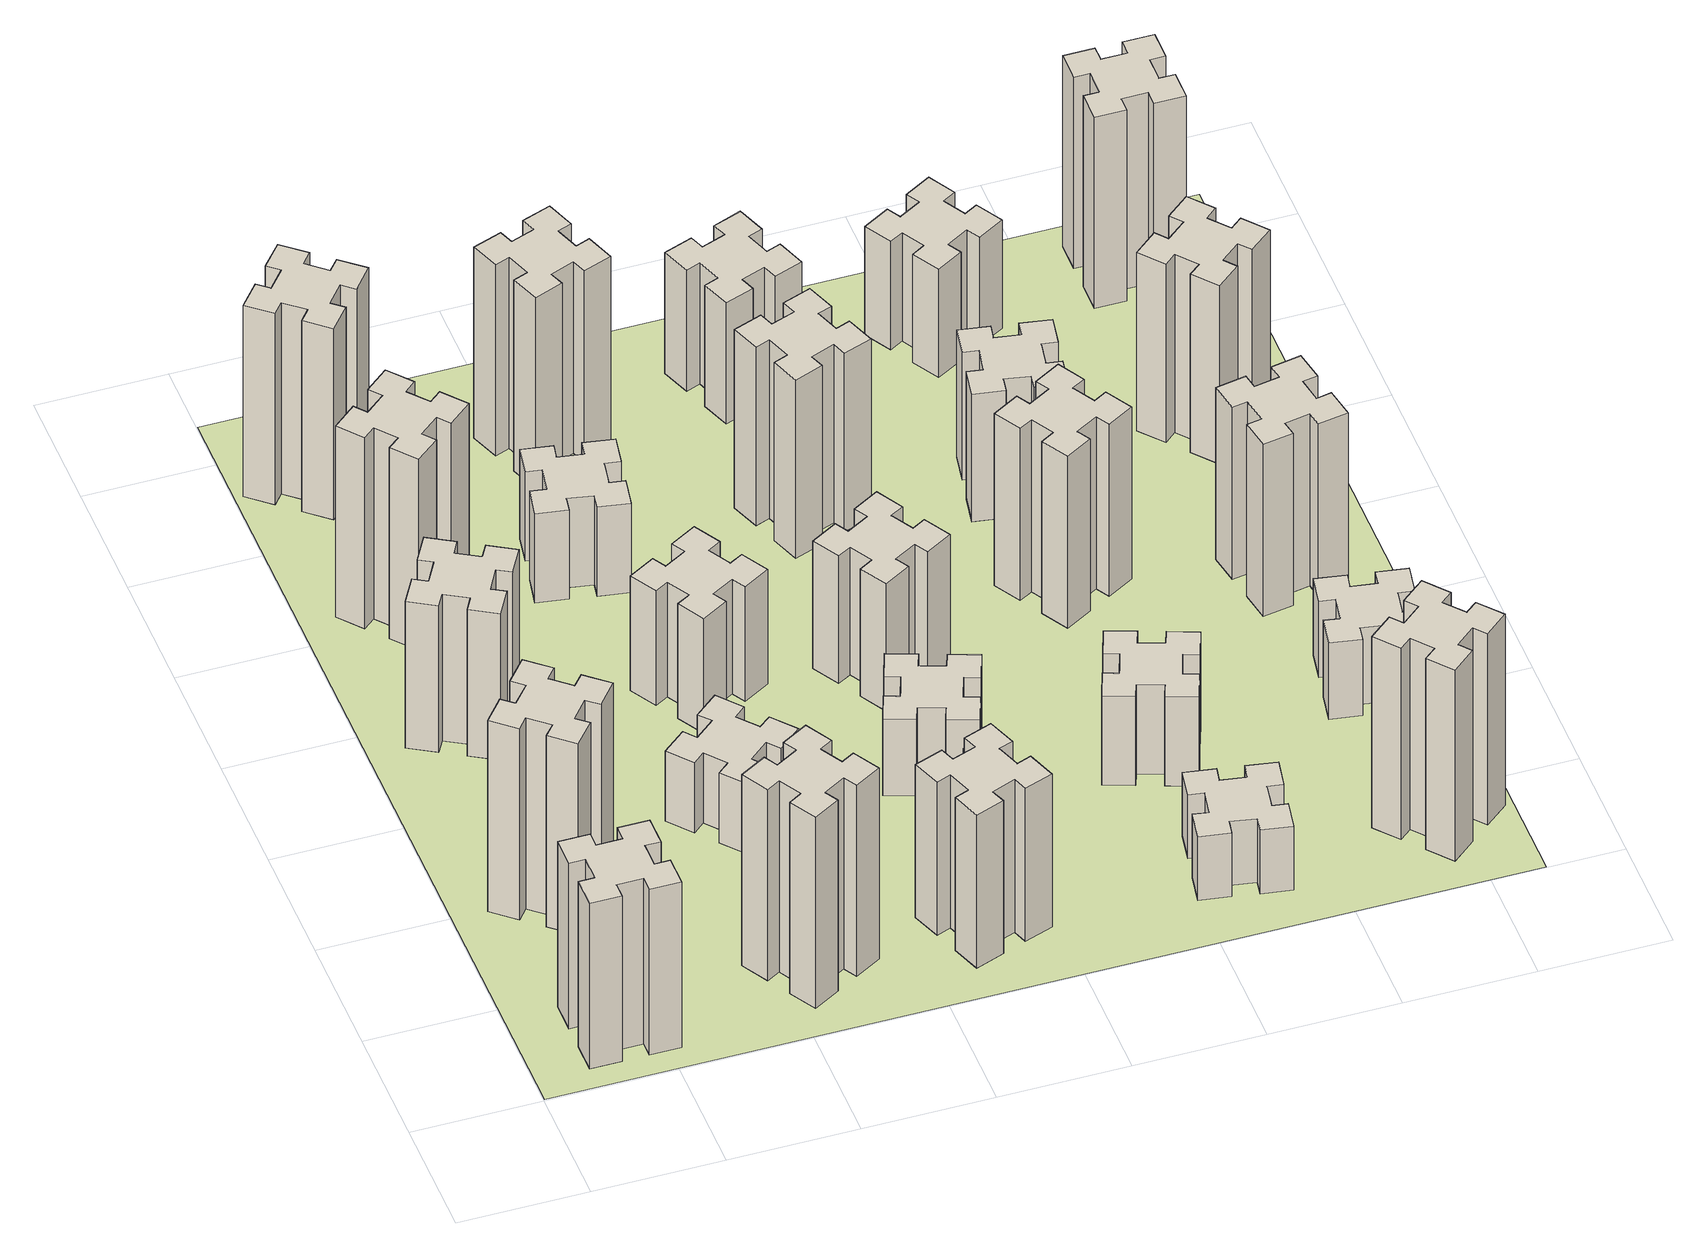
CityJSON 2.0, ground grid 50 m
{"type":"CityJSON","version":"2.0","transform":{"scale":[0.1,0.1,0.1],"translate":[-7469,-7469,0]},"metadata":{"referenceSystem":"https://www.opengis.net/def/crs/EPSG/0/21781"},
"CityObjects":{
"building1":{"type":"Building","attributes":{"class":"1000","function":"1000","usage":"1000","yearOfConstruction":2016,"roofType":"1000","measuredHeight":78,"storeysAboveGround":30,"storeysBelowGround":0},"geometry":[{"type":"Solid","lod":"1","boundaries":[[[[0,1,2,3,4,5,6,7,8,9,10,11,12,13,14,15,16,17,18,19]],[[17,16,20,21]],[[16,15,22,20]],[[15,14,23,22]],[[14,13,24,23]],[[13,12,25,24]],[[12,11,26,25]],[[11,10,27,26]],[[10,9,28,27]],[[9,8,29,28]],[[8,7,30,29]],[[7,6,31,30]],[[6,5,32,31]],[[5,4,33,32]],[[4,3,34,33]],[[3,2,35,34]],[[2,1,36,35]],[[1,0,37,36]],[[0,19,38,37]],[[19,18,39,38]],[[18,17,21,39]],[[24,25,26,27,28,29,30,31,32,33,34,35,36,37,38,39,21,20,22,23]]]]}]},
"building2":{"type":"Building","attributes":{"class":"1000","function":"1000","usage":"1000","yearOfConstruction":2016,"roofType":"1000","measuredHeight":90,"storeysAboveGround":30,"storeysBelowGround":0},"geometry":[{"type":"Solid","lod":"1","boundaries":[[[[40,41,42,43,44,45,46,47,48,49,50,51,52,53,54,55,56,57,58,59]],[[57,56,60,61]],[[56,55,62,60]],[[55,54,63,62]],[[54,53,64,63]],[[53,52,65,64]],[[52,51,66,65]],[[51,50,67,66]],[[50,49,68,67]],[[49,48,69,68]],[[48,47,70,69]],[[47,46,71,70]],[[46,45,72,71]],[[45,44,73,72]],[[44,43,74,73]],[[43,42,75,74]],[[42,41,76,75]],[[41,40,77,76]],[[40,59,78,77]],[[59,58,79,78]],[[58,57,61,79]],[[64,65,66,67,68,69,70,71,72,73,74,75,76,77,78,79,61,60,62,63]]]]}]},
"building3":{"type":"Building","attributes":{"class":"1000","function":"1000","usage":"1000","yearOfConstruction":2016,"roofType":"1000","measuredHeight":69,"storeysAboveGround":30,"storeysBelowGround":0},"geometry":[{"type":"Solid","lod":"1","boundaries":[[[[80,81,82,83,84,85,86,87,88,89,90,91,92,93,94,95,96,97,98,99]],[[97,96,100,101]],[[96,95,102,100]],[[95,94,103,102]],[[94,93,104,103]],[[93,92,105,104]],[[92,91,106,105]],[[91,90,107,106]],[[90,89,108,107]],[[89,88,109,108]],[[88,87,110,109]],[[87,86,111,110]],[[86,85,112,111]],[[85,84,113,112]],[[84,83,114,113]],[[83,82,115,114]],[[82,81,116,115]],[[81,80,117,116]],[[80,99,118,117]],[[99,98,119,118]],[[98,97,101,119]],[[104,105,106,107,108,109,110,111,112,113,114,115,116,117,118,119,101,100,102,103]]]]}]},
"building4":{"type":"Building","attributes":{"class":"1000","function":"1000","usage":"1000","yearOfConstruction":2016,"roofType":"1000","measuredHeight":90,"storeysAboveGround":30,"storeysBelowGround":0},"geometry":[{"type":"Solid","lod":"1","boundaries":[[[[120,121,122,123,124,125,126,127,128,129,130,131,132,133,134,135,136,137,138,139]],[[137,136,140,141]],[[136,135,142,140]],[[135,134,143,142]],[[134,133,144,143]],[[133,132,145,144]],[[132,131,146,145]],[[131,130,147,146]],[[130,129,148,147]],[[129,128,149,148]],[[128,127,150,149]],[[127,126,151,150]],[[126,125,152,151]],[[125,124,153,152]],[[124,123,154,153]],[[123,122,155,154]],[[122,121,156,155]],[[121,120,157,156]],[[120,139,158,157]],[[139,138,159,158]],[[138,137,141,159]],[[144,145,146,147,148,149,150,151,152,153,154,155,156,157,158,159,141,140,142,143]]]]}]},
"building5":{"type":"Building","attributes":{"class":"1000","function":"1000","usage":"1000","yearOfConstruction":2016,"roofType":"1000","measuredHeight":90,"storeysAboveGround":30,"storeysBelowGround":0},"geometry":[{"type":"Solid","lod":"1","boundaries":[[[[160,161,162,163,164,165,166,167,168,169,170,171,172,173,174,175,176,177,178,179]],[[177,176,180,181]],[[176,175,182,180]],[[175,174,183,182]],[[174,173,184,183]],[[173,172,185,184]],[[172,171,186,185]],[[171,170,187,186]],[[170,169,188,187]],[[169,168,189,188]],[[168,167,190,189]],[[167,166,191,190]],[[166,165,192,191]],[[165,164,193,192]],[[164,163,194,193]],[[163,162,195,194]],[[162,161,196,195]],[[161,160,197,196]],[[160,179,198,197]],[[179,178,199,198]],[[178,177,181,199]],[[184,185,186,187,188,189,190,191,192,193,194,195,196,197,198,199,181,180,182,183]]]]}]},
"building6":{"type":"Building","attributes":{"class":"1000","function":"1000","usage":"1000","yearOfConstruction":2016,"roofType":"1000","measuredHeight":90,"storeysAboveGround":30,"storeysBelowGround":0},"geometry":[{"type":"Solid","lod":"1","boundaries":[[[[200,201,202,203,204,205,206,207,208,209,210,211,212,213,214,215,216,217,218,219]],[[217,216,220,221]],[[216,215,222,220]],[[215,214,223,222]],[[214,213,224,223]],[[213,212,225,224]],[[212,211,226,225]],[[211,210,227,226]],[[210,209,228,227]],[[209,208,229,228]],[[208,207,230,229]],[[207,206,231,230]],[[206,205,232,231]],[[205,204,233,232]],[[204,203,234,233]],[[203,202,235,234]],[[202,201,236,235]],[[201,200,237,236]],[[200,219,238,237]],[[219,218,239,238]],[[218,217,221,239]],[[224,225,226,227,228,229,230,231,232,233,234,235,236,237,238,239,221,220,222,223]]]]}]},
"building7":{"type":"Building","attributes":{"class":"1000","function":"1000","usage":"1000","yearOfConstruction":2016,"roofType":"1000","measuredHeight":33,"storeysAboveGround":30,"storeysBelowGround":0},"geometry":[{"type":"Solid","lod":"1","boundaries":[[[[240,241,242,243,244,245,246,247,248,249,250,251,252,253,254,255,256,257,258,259]],[[257,256,260,261]],[[256,255,262,260]],[[255,254,263,262]],[[254,253,264,263]],[[253,252,265,264]],[[252,251,266,265]],[[251,250,267,266]],[[250,249,268,267]],[[249,248,269,268]],[[248,247,270,269]],[[247,246,271,270]],[[246,245,272,271]],[[245,244,273,272]],[[244,243,274,273]],[[243,242,275,274]],[[242,241,276,275]],[[241,240,277,276]],[[240,259,278,277]],[[259,258,279,278]],[[258,257,261,279]],[[264,265,266,267,268,269,270,271,272,273,274,275,276,277,278,279,261,260,262,263]]]]}]},
"building8":{"type":"Building","attributes":{"class":"1000","function":"1000","usage":"1000","yearOfConstruction":2016,"roofType":"1000","measuredHeight":54,"storeysAboveGround":30,"storeysBelowGround":0},"geometry":[{"type":"Solid","lod":"1","boundaries":[[[[280,281,282,283,284,285,286,287,288,289,290,291,292,293,294,295,296,297,298,299]],[[297,296,300,301]],[[296,295,302,300]],[[295,294,303,302]],[[294,293,304,303]],[[293,292,305,304]],[[292,291,306,305]],[[291,290,307,306]],[[290,289,308,307]],[[289,288,309,308]],[[288,287,310,309]],[[287,286,311,310]],[[286,285,312,311]],[[285,284,313,312]],[[284,283,314,313]],[[283,282,315,314]],[[282,281,316,315]],[[281,280,317,316]],[[280,299,318,317]],[[299,298,319,318]],[[298,297,301,319]],[[304,305,306,307,308,309,310,311,312,313,314,315,316,317,318,319,301,300,302,303]]]]}]},
"building9":{"type":"Building","attributes":{"class":"1000","function":"1000","usage":"1000","yearOfConstruction":2016,"roofType":"1000","measuredHeight":42,"storeysAboveGround":30,"storeysBelowGround":0},"geometry":[{"type":"Solid","lod":"1","boundaries":[[[[320,321,322,323,324,325,326,327,328,329,330,331,332,333,334,335,336,337,338,339]],[[337,336,340,341]],[[336,335,342,340]],[[335,334,343,342]],[[334,333,344,343]],[[333,332,345,344]],[[332,331,346,345]],[[331,330,347,346]],[[330,329,348,347]],[[329,328,349,348]],[[328,327,350,349]],[[327,326,351,350]],[[326,325,352,351]],[[325,324,353,352]],[[324,323,354,353]],[[323,322,355,354]],[[322,321,356,355]],[[321,320,357,356]],[[320,339,358,357]],[[339,338,359,358]],[[338,337,341,359]],[[344,345,346,347,348,349,350,351,352,353,354,355,356,357,358,359,341,340,342,343]]]]}]},
"building10":{"type":"Building","attributes":{"class":"1000","function":"1000","usage":"1000","yearOfConstruction":2016,"roofType":"1000","measuredHeight":72,"storeysAboveGround":30,"storeysBelowGround":0},"geometry":[{"type":"Solid","lod":"1","boundaries":[[[[360,361,362,363,364,365,366,367,368,369,370,371,372,373,374,375,376,377,378,379]],[[377,376,380,381]],[[376,375,382,380]],[[375,374,383,382]],[[374,373,384,383]],[[373,372,385,384]],[[372,371,386,385]],[[371,370,387,386]],[[370,369,388,387]],[[369,368,389,388]],[[368,367,390,389]],[[367,366,391,390]],[[366,365,392,391]],[[365,364,393,392]],[[364,363,394,393]],[[363,362,395,394]],[[362,361,396,395]],[[361,360,397,396]],[[360,379,398,397]],[[379,378,399,398]],[[378,377,381,399]],[[384,385,386,387,388,389,390,391,392,393,394,395,396,397,398,399,381,380,382,383]]]]}]},
"building11":{"type":"Building","attributes":{"class":"1000","function":"1000","usage":"1000","yearOfConstruction":2016,"roofType":"1000","measuredHeight":90,"storeysAboveGround":30,"storeysBelowGround":0},"geometry":[{"type":"Solid","lod":"1","boundaries":[[[[400,401,402,403,404,405,406,407,408,409,410,411,412,413,414,415,416,417,418,419]],[[417,416,420,421]],[[416,415,422,420]],[[415,414,423,422]],[[414,413,424,423]],[[413,412,425,424]],[[412,411,426,425]],[[411,410,427,426]],[[410,409,428,427]],[[409,408,429,428]],[[408,407,430,429]],[[407,406,431,430]],[[406,405,432,431]],[[405,404,433,432]],[[404,403,434,433]],[[403,402,435,434]],[[402,401,436,435]],[[401,400,437,436]],[[400,419,438,437]],[[419,418,439,438]],[[418,417,421,439]],[[424,425,426,427,428,429,430,431,432,433,434,435,436,437,438,439,421,420,422,423]]]]}]},
"building12":{"type":"Building","attributes":{"class":"1000","function":"1000","usage":"1000","yearOfConstruction":2016,"roofType":"1000","measuredHeight":36,"storeysAboveGround":30,"storeysBelowGround":0},"geometry":[{"type":"Solid","lod":"1","boundaries":[[[[440,441,442,443,444,445,446,447,448,449,450,451,452,453,454,455,456,457,458,459]],[[457,456,460,461]],[[456,455,462,460]],[[455,454,463,462]],[[454,453,464,463]],[[453,452,465,464]],[[452,451,466,465]],[[451,450,467,466]],[[450,449,468,467]],[[449,448,469,468]],[[448,447,470,469]],[[447,446,471,470]],[[446,445,472,471]],[[445,444,473,472]],[[444,443,474,473]],[[443,442,475,474]],[[442,441,476,475]],[[441,440,477,476]],[[440,459,478,477]],[[459,458,479,478]],[[458,457,461,479]],[[464,465,466,467,468,469,470,471,472,473,474,475,476,477,478,479,461,460,462,463]]]]}]},
"building13":{"type":"Building","attributes":{"class":"1000","function":"1000","usage":"1000","yearOfConstruction":2016,"roofType":"1000","measuredHeight":60,"storeysAboveGround":30,"storeysBelowGround":0},"geometry":[{"type":"Solid","lod":"1","boundaries":[[[[480,481,482,483,484,485,486,487,488,489,490,491,492,493,494,495,496,497,498,499]],[[497,496,500,501]],[[496,495,502,500]],[[495,494,503,502]],[[494,493,504,503]],[[493,492,505,504]],[[492,491,506,505]],[[491,490,507,506]],[[490,489,508,507]],[[489,488,509,508]],[[488,487,510,509]],[[487,486,511,510]],[[486,485,512,511]],[[485,484,513,512]],[[484,483,514,513]],[[483,482,515,514]],[[482,481,516,515]],[[481,480,517,516]],[[480,499,518,517]],[[499,498,519,518]],[[498,497,501,519]],[[504,505,506,507,508,509,510,511,512,513,514,515,516,517,518,519,501,500,502,503]]]]}]},
"building14":{"type":"Building","attributes":{"class":"1000","function":"1000","usage":"1000","yearOfConstruction":2016,"roofType":"1000","measuredHeight":84,"storeysAboveGround":30,"storeysBelowGround":0},"geometry":[{"type":"Solid","lod":"1","boundaries":[[[[520,521,522,523,524,525,526,527,528,529,530,531,532,533,534,535,536,537,538,539]],[[537,536,540,541]],[[536,535,542,540]],[[535,534,543,542]],[[534,533,544,543]],[[533,532,545,544]],[[532,531,546,545]],[[531,530,547,546]],[[530,529,548,547]],[[529,528,549,548]],[[528,527,550,549]],[[527,526,551,550]],[[526,525,552,551]],[[525,524,553,552]],[[524,523,554,553]],[[523,522,555,554]],[[522,521,556,555]],[[521,520,557,556]],[[520,539,558,557]],[[539,538,559,558]],[[538,537,541,559]],[[544,545,546,547,548,549,550,551,552,553,554,555,556,557,558,559,541,540,542,543]]]]}]},
"building15":{"type":"Building","attributes":{"class":"1000","function":"1000","usage":"1000","yearOfConstruction":2016,"roofType":"1000","measuredHeight":30,"storeysAboveGround":30,"storeysBelowGround":0},"geometry":[{"type":"Solid","lod":"1","boundaries":[[[[560,561,562,563,564,565,566,567,568,569,570,571,572,573,574,575,576,577,578,579]],[[577,576,580,581]],[[576,575,582,580]],[[575,574,583,582]],[[574,573,584,583]],[[573,572,585,584]],[[572,571,586,585]],[[571,570,587,586]],[[570,569,588,587]],[[569,568,589,588]],[[568,567,590,589]],[[567,566,591,590]],[[566,565,592,591]],[[565,564,593,592]],[[564,563,594,593]],[[563,562,595,594]],[[562,561,596,595]],[[561,560,597,596]],[[560,579,598,597]],[[579,578,599,598]],[[578,577,581,599]],[[584,585,586,587,588,589,590,591,592,593,594,595,596,597,598,599,581,580,582,583]]]]}]},
"building16":{"type":"Building","attributes":{"class":"1000","function":"1000","usage":"1000","yearOfConstruction":2016,"roofType":"1000","measuredHeight":57,"storeysAboveGround":30,"storeysBelowGround":0},"geometry":[{"type":"Solid","lod":"1","boundaries":[[[[600,601,602,603,604,605,606,607,608,609,610,611,612,613,614,615,616,617,618,619]],[[617,616,620,621]],[[616,615,622,620]],[[615,614,623,622]],[[614,613,624,623]],[[613,612,625,624]],[[612,611,626,625]],[[611,610,627,626]],[[610,609,628,627]],[[609,608,629,628]],[[608,607,630,629]],[[607,606,631,630]],[[606,605,632,631]],[[605,604,633,632]],[[604,603,634,633]],[[603,602,635,634]],[[602,601,636,635]],[[601,600,637,636]],[[600,619,638,637]],[[619,618,639,638]],[[618,617,621,639]],[[624,625,626,627,628,629,630,631,632,633,634,635,636,637,638,639,621,620,622,623]]]]}]},
"building17":{"type":"Building","attributes":{"class":"1000","function":"1000","usage":"1000","yearOfConstruction":2016,"roofType":"1000","measuredHeight":42,"storeysAboveGround":30,"storeysBelowGround":0},"geometry":[{"type":"Solid","lod":"1","boundaries":[[[[640,641,642,643,644,645,646,647,648,649,650,651,652,653,654,655,656,657,658,659]],[[657,656,660,661]],[[656,655,662,660]],[[655,654,663,662]],[[654,653,664,663]],[[653,652,665,664]],[[652,651,666,665]],[[651,650,667,666]],[[650,649,668,667]],[[649,648,669,668]],[[648,647,670,669]],[[647,646,671,670]],[[646,645,672,671]],[[645,644,673,672]],[[644,643,674,673]],[[643,642,675,674]],[[642,641,676,675]],[[641,640,677,676]],[[640,659,678,677]],[[659,658,679,678]],[[658,657,661,679]],[[664,665,666,667,668,669,670,671,672,673,674,675,676,677,678,679,661,660,662,663]]]]}]},
"building18":{"type":"Building","attributes":{"class":"1000","function":"1000","usage":"1000","yearOfConstruction":2016,"roofType":"1000","measuredHeight":81,"storeysAboveGround":30,"storeysBelowGround":0},"geometry":[{"type":"Solid","lod":"1","boundaries":[[[[680,681,682,683,684,685,686,687,688,689,690,691,692,693,694,695,696,697,698,699]],[[697,696,700,701]],[[696,695,702,700]],[[695,694,703,702]],[[694,693,704,703]],[[693,692,705,704]],[[692,691,706,705]],[[691,690,707,706]],[[690,689,708,707]],[[689,688,709,708]],[[688,687,710,709]],[[687,686,711,710]],[[686,685,712,711]],[[685,684,713,712]],[[684,683,714,713]],[[683,682,715,714]],[[682,681,716,715]],[[681,680,717,716]],[[680,699,718,717]],[[699,698,719,718]],[[698,697,701,719]],[[704,705,706,707,708,709,710,711,712,713,714,715,716,717,718,719,701,700,702,703]]]]}]},
"building19":{"type":"Building","attributes":{"class":"1000","function":"1000","usage":"1000","yearOfConstruction":2016,"roofType":"1000","measuredHeight":60,"storeysAboveGround":30,"storeysBelowGround":0},"geometry":[{"type":"Solid","lod":"1","boundaries":[[[[720,721,722,723,724,725,726,727,728,729,730,731,732,733,734,735,736,737,738,739]],[[737,736,740,741]],[[736,735,742,740]],[[735,734,743,742]],[[734,733,744,743]],[[733,732,745,744]],[[732,731,746,745]],[[731,730,747,746]],[[730,729,748,747]],[[729,728,749,748]],[[728,727,750,749]],[[727,726,751,750]],[[726,725,752,751]],[[725,724,753,752]],[[724,723,754,753]],[[723,722,755,754]],[[722,721,756,755]],[[721,720,757,756]],[[720,739,758,757]],[[739,738,759,758]],[[738,737,741,759]],[[744,745,746,747,748,749,750,751,752,753,754,755,756,757,758,759,741,740,742,743]]]]}]},
"building20":{"type":"Building","attributes":{"class":"1000","function":"1000","usage":"1000","yearOfConstruction":2016,"roofType":"1000","measuredHeight":90,"storeysAboveGround":30,"storeysBelowGround":0},"geometry":[{"type":"Solid","lod":"1","boundaries":[[[[760,761,762,763,764,765,766,767,768,769,770,771,772,773,774,775,776,777,778,779]],[[777,776,780,781]],[[776,775,782,780]],[[775,774,783,782]],[[774,773,784,783]],[[773,772,785,784]],[[772,771,786,785]],[[771,770,787,786]],[[770,769,788,787]],[[769,768,789,788]],[[768,767,790,789]],[[767,766,791,790]],[[766,765,792,791]],[[765,764,793,792]],[[764,763,794,793]],[[763,762,795,794]],[[762,761,796,795]],[[761,760,797,796]],[[760,779,798,797]],[[779,778,799,798]],[[778,777,781,799]],[[784,785,786,787,788,789,790,791,792,793,794,795,796,797,798,799,781,780,782,783]]]]}]},
"building21":{"type":"Building","attributes":{"class":"1000","function":"1000","usage":"1000","yearOfConstruction":2016,"roofType":"1000","measuredHeight":51,"storeysAboveGround":30,"storeysBelowGround":0},"geometry":[{"type":"Solid","lod":"1","boundaries":[[[[800,801,802,803,804,805,806,807,808,809,810,811,812,813,814,815,816,817,818,819]],[[817,816,820,821]],[[816,815,822,820]],[[815,814,823,822]],[[814,813,824,823]],[[813,812,825,824]],[[812,811,826,825]],[[811,810,827,826]],[[810,809,828,827]],[[809,808,829,828]],[[808,807,830,829]],[[807,806,831,830]],[[806,805,832,831]],[[805,804,833,832]],[[804,803,834,833]],[[803,802,835,834]],[[802,801,836,835]],[[801,800,837,836]],[[800,819,838,837]],[[819,818,839,838]],[[818,817,821,839]],[[824,825,826,827,828,829,830,831,832,833,834,835,836,837,838,839,821,820,822,823]]]]}]},
"building22":{"type":"Building","attributes":{"class":"1000","function":"1000","usage":"1000","yearOfConstruction":2016,"roofType":"1000","measuredHeight":36,"storeysAboveGround":30,"storeysBelowGround":0},"geometry":[{"type":"Solid","lod":"1","boundaries":[[[[840,841,842,843,844,845,846,847,848,849,850,851,852,853,854,855,856,857,858,859]],[[857,856,860,861]],[[856,855,862,860]],[[855,854,863,862]],[[854,853,864,863]],[[853,852,865,864]],[[852,851,866,865]],[[851,850,867,866]],[[850,849,868,867]],[[849,848,869,868]],[[848,847,870,869]],[[847,846,871,870]],[[846,845,872,871]],[[845,844,873,872]],[[844,843,874,873]],[[843,842,875,874]],[[842,841,876,875]],[[841,840,877,876]],[[840,859,878,877]],[[859,858,879,878]],[[858,857,861,879]],[[864,865,866,867,868,869,870,871,872,873,874,875,876,877,878,879,861,860,862,863]]]]}]},
"building23":{"type":"Building","attributes":{"class":"1000","function":"1000","usage":"1000","yearOfConstruction":2016,"roofType":"1000","measuredHeight":81,"storeysAboveGround":30,"storeysBelowGround":0},"geometry":[{"type":"Solid","lod":"1","boundaries":[[[[880,881,882,883,884,885,886,887,888,889,890,891,892,893,894,895,896,897,898,899]],[[897,896,900,901]],[[896,895,902,900]],[[895,894,903,902]],[[894,893,904,903]],[[893,892,905,904]],[[892,891,906,905]],[[891,890,907,906]],[[890,889,908,907]],[[889,888,909,908]],[[888,887,910,909]],[[887,886,911,910]],[[886,885,912,911]],[[885,884,913,912]],[[884,883,914,913]],[[883,882,915,914]],[[882,881,916,915]],[[881,880,917,916]],[[880,899,918,917]],[[899,898,919,918]],[[898,897,901,919]],[[904,905,906,907,908,909,910,911,912,913,914,915,916,917,918,919,901,900,902,903]]]]}]},
"building24":{"type":"Building","attributes":{"class":"1000","function":"1000","usage":"1000","yearOfConstruction":2016,"roofType":"1000","measuredHeight":84,"storeysAboveGround":30,"storeysBelowGround":0},"geometry":[{"type":"Solid","lod":"1","boundaries":[[[[920,921,922,923,924,925,926,927,928,929,930,931,932,933,934,935,936,937,938,939]],[[937,936,940,941]],[[936,935,942,940]],[[935,934,943,942]],[[934,933,944,943]],[[933,932,945,944]],[[932,931,946,945]],[[931,930,947,946]],[[930,929,948,947]],[[929,928,949,948]],[[928,927,950,949]],[[927,926,951,950]],[[926,925,952,951]],[[925,924,953,952]],[[924,923,954,953]],[[923,922,955,954]],[[922,921,956,955]],[[921,920,957,956]],[[920,939,958,957]],[[939,938,959,958]],[[938,937,941,959]],[[944,945,946,947,948,949,950,951,952,953,954,955,956,957,958,959,941,940,942,943]]]]}]},
"building25":{"type":"Building","attributes":{"class":"1000","function":"1000","usage":"1000","yearOfConstruction":2016,"roofType":"1000","measuredHeight":90,"storeysAboveGround":30,"storeysBelowGround":0},"geometry":[{"type":"Solid","lod":"1","boundaries":[[[[960,961,962,963,964,965,966,967,968,969,970,971,972,973,974,975,976,977,978,979]],[[977,976,980,981]],[[976,975,982,980]],[[975,974,983,982]],[[974,973,984,983]],[[973,972,985,984]],[[972,971,986,985]],[[971,970,987,986]],[[970,969,988,987]],[[969,968,989,988]],[[968,967,990,989]],[[967,966,991,990]],[[966,965,992,991]],[[965,964,993,992]],[[964,963,994,993]],[[963,962,995,994]],[[962,961,996,995]],[[961,960,997,996]],[[960,979,998,997]],[[979,978,999,998]],[[978,977,981,999]],[[984,985,986,987,988,989,990,991,992,993,994,995,996,997,998,999,981,980,982,983]]]]}]},
"landuse1":{"type":"LandUse","attributes":{"name":"plot1","function":"1010"},"geometry":[{"type":"MultiSurface","lod":"1","boundaries":[[[1000,1001,1002,1003]]]}]}
},
"vertices":[
[265,325,0],[265,225,0],[205,225,0],[205,105,0],[325,105,0],[325,165,0],[425,165,0],[425,105,0],[545,105,0],[545,225,0],[485,225,0],[485,325,0],[545,325,0],[545,445,0],[425,445,0],[425,385,0],[325,385,0],[325,445,0],[205,445,0],[205,325,0],[325,385,780],[325,445,780],[425,385,780],[425,445,780],[545,445,780],[545,325,780],[485,325,780],[485,225,780],[545,225,780],[545,105,780],[425,105,780],[425,165,780],[325,165,780],[325,105,780],[205,105,780],[205,225,780],[265,225,780],[265,325,780],[205,325,780],[205,445,780],
[484,1067,0],[408,1132,0],[446,1178,0],[354,1255,0],[277,1163,0],[323,1124,0],[259,1048,0],[213,1086,0],[136,994,0],[228,917,0],[266,963,0],[343,899,0],[304,853,0],[396,776,0],[473,868,0],[427,906,0],[492,983,0],[538,944,0],[615,1036,0],[523,1113,0],[492,983,900],[538,944,900],[427,906,900],[473,868,900],[396,776,900],[304,853,900],[343,899,900],[266,963,900],[228,917,900],[136,994,900],[213,1086,900],[259,1048,900],[323,1124,900],[277,1163,900],[354,1255,900],[446,1178,900],[408,1132,900],[484,1067,900],[523,1113,900],[615,1036,900],
[474,2026,0],[387,2076,0],[417,2128,0],[313,2188,0],[253,2084,0],[305,2054,0],[255,1967,0],[203,1997,0],[143,1893,0],[247,1833,0],[277,1885,0],[364,1835,0],[334,1783,0],[438,1723,0],[498,1827,0],[446,1857,0],[496,1944,0],[548,1914,0],[608,2018,0],[504,2078,0],[496,1944,690],[548,1914,690],[446,1857,690],[498,1827,690],[438,1723,690],[334,1783,690],[364,1835,690],[277,1885,690],[247,1833,690],[143,1893,690],[203,1997,690],[255,1967,690],[305,2054,690],[253,2084,690],[313,2188,690],[417,2128,690],[387,2076,690],[474,2026,690],[504,2078,690],[608,2018,690],
[492,2628,0],[427,2704,0],[473,2743,0],[396,2835,0],[304,2758,0],[343,2712,0],[266,2647,0],[228,2693,0],[136,2616,0],[213,2524,0],[259,2563,0],[323,2486,0],[277,2448,0],[354,2356,0],[446,2433,0],[408,2479,0],[484,2543,0],[523,2497,0],[615,2574,0],[538,2666,0],[484,2543,900],[523,2497,900],[408,2479,900],[446,2433,900],[354,2356,900],[277,2448,900],[323,2486,900],[259,2563,900],[213,2524,900],[136,2616,900],[228,2693,900],[266,2647,900],[343,2712,900],[304,2758,900],[396,2835,900],[473,2743,900],[427,2704,900],[492,2628,900],[538,2666,900],[615,2574,900],
[1127,255,0],[1214,305,0],[1244,253,0],[1348,313,0],[1288,417,0],[1236,387,0],[1186,474,0],[1238,504,0],[1178,608,0],[1074,548,0],[1104,496,0],[1017,446,0],[987,498,0],[883,438,0],[943,334,0],[995,364,0],[1045,277,0],[993,247,0],[1053,143,0],[1157,203,0],[1045,277,900],[993,247,900],[995,364,900],[943,334,900],[883,438,900],[987,498,900],[1017,446,900],[1104,496,900],[1074,548,900],[1178,608,900],[1238,504,900],[1186,474,900],[1236,387,900],[1288,417,900],[1348,313,900],[1244,253,900],[1214,305,900],[1127,255,900],[1157,203,900],[1053,143,900],
[384,3387,0],[308,3452,0],[346,3498,0],[254,3575,0],[177,3483,0],[223,3444,0],[159,3368,0],[113,3406,0],[36,3314,0],[128,3237,0],[166,3283,0],[243,3219,0],[204,3173,0],[296,3096,0],[373,3188,0],[327,3226,0],[392,3303,0],[438,3264,0],[515,3356,0],[423,3433,0],[392,3303,900],[438,3264,900],[327,3226,900],[373,3188,900],[296,3096,900],[204,3173,900],[243,3219,900],[166,3283,900],[128,3237,900],[36,3314,900],[113,3406,900],[159,3368,900],[223,3444,900],[177,3483,900],[254,3575,900],[346,3498,900],[308,3452,900],[384,3387,900],[423,3433,900],[515,3356,900],
[1083,1332,0],[1006,1267,0],[968,1313,0],[876,1236,0],[953,1144,0],[999,1183,0],[1063,1106,0],[1017,1068,0],[1094,976,0],[1186,1053,0],[1148,1099,0],[1224,1163,0],[1263,1117,0],[1355,1194,0],[1278,1286,0],[1232,1248,0],[1167,1324,0],[1213,1363,0],[1136,1455,0],[1044,1378,0],[1167,1324,330],[1213,1363,330],[1232,1248,330],[1278,1286,330],[1355,1194,330],[1263,1117,330],[1224,1163,330],[1148,1099,330],[1186,1053,330],[1094,976,330],[1017,1068,330],[1063,1106,330],[999,1183,330],[953,1144,330],[876,1236,330],[968,1313,330],[1006,1267,330],[1083,1332,330],[1044,1378,330],[1136,1455,330],
[1336,1867,0],[1286,1954,0],[1338,1984,0],[1278,2088,0],[1174,2028,0],[1204,1976,0],[1117,1926,0],[1087,1978,0],[983,1918,0],[1043,1814,0],[1095,1844,0],[1145,1757,0],[1093,1727,0],[1153,1623,0],[1257,1683,0],[1227,1735,0],[1314,1785,0],[1344,1733,0],[1448,1793,0],[1388,1897,0],[1314,1785,540],[1344,1733,540],[1227,1735,540],[1257,1683,540],[1153,1623,540],[1093,1727,540],[1145,1757,540],[1095,1844,540],[1043,1814,540],[983,1918,540],[1087,1978,540],[1117,1926,540],[1204,1976,540],[1174,2028,540],[1278,2088,540],[1338,1984,540],[1286,1954,540],[1336,1867,540],[1388,1897,540],[1448,1793,540],
[1115,2527,0],[1132,2625,0],[1191,2615,0],[1212,2733,0],[1094,2754,0],[1084,2695,0],[985,2712,0],[996,2771,0],[877,2792,0],[857,2674,0],[916,2664,0],[898,2565,0],[839,2576,0],[818,2457,0],[937,2437,0],[947,2496,0],[1045,2478,0],[1035,2419,0],[1153,2398,0],[1174,2517,0],[1045,2478,420],[1035,2419,420],[947,2496,420],[937,2437,420],[818,2457,420],[839,2576,420],[898,2565,420],[916,2664,420],[857,2674,420],[877,2792,420],[996,2771,420],[985,2712,420],[1084,2695,420],[1094,2754,420],[1212,2733,420],[1191,2615,420],[1132,2625,420],[1115,2527,420],[1174,2517,420],[1153,2398,420],
[1765,496,0],[1671,462,0],[1650,518,0],[1537,477,0],[1579,364,0],[1635,385,0],[1669,291,0],[1613,270,0],[1654,157,0],[1767,199,0],[1746,255,0],[1840,289,0],[1860,233,0],[1973,274,0],[1932,387,0],[1876,366,0],[1842,460,0],[1898,480,0],[1857,593,0],[1744,552,0],[1842,460,720],[1898,480,720],[1876,366,720],[1932,387,720],[1973,274,720],[1860,233,720],[1840,289,720],[1746,255,720],[1767,199,720],[1654,157,720],[1613,270,720],[1669,291,720],[1635,385,720],[1579,364,720],[1537,477,720],[1650,518,720],[1671,462,720],[1765,496,720],[1744,552,720],[1857,593,720],
[1125,3356,0],[1031,3322,0],[1010,3378,0],[897,3337,0],[939,3224,0],[995,3245,0],[1029,3151,0],[973,3130,0],[1014,3017,0],[1127,3059,0],[1106,3115,0],[1200,3149,0],[1220,3093,0],[1333,3134,0],[1292,3247,0],[1236,3226,0],[1202,3320,0],[1258,3340,0],[1217,3453,0],[1104,3412,0],[1202,3320,900],[1258,3340,900],[1236,3226,900],[1292,3247,900],[1333,3134,900],[1220,3093,900],[1200,3149,900],[1106,3115,900],[1127,3059,900],[1014,3017,900],[973,3130,900],[1029,3151,900],[995,3245,900],[939,3224,900],[897,3337,900],[1010,3378,900],[1031,3322,900],[1125,3356,900],[1104,3412,900],[1217,3453,900],
[1771,1129,0],[1865,1095,0],[1844,1039,0],[1957,997,0],[1998,1110,0],[1942,1131,0],[1976,1225,0],[2032,1204,0],[2073,1317,0],[1960,1358,0],[1940,1302,0],[1846,1336,0],[1867,1392,0],[1754,1433,0],[1713,1320,0],[1769,1300,0],[1735,1206,0],[1679,1227,0],[1637,1114,0],[1750,1073,0],[1735,1206,360],[1679,1227,360],[1769,1300,360],[1713,1320,360],[1754,1433,360],[1867,1392,360],[1846,1336,360],[1940,1302,360],[1960,1358,360],[2073,1317,360],[2032,1204,360],[1976,1225,360],[1942,1131,360],[1998,1110,360],[1957,997,360],[1844,1039,360],[1865,1095,360],[1771,1129,360],[1750,1073,360],[1637,1114,360],
[1976,1767,0],[1926,1854,0],[1978,1884,0],[1918,1988,0],[1814,1928,0],[1844,1876,0],[1757,1826,0],[1727,1878,0],[1623,1818,0],[1683,1714,0],[1735,1744,0],[1785,1657,0],[1733,1627,0],[1793,1523,0],[1897,1583,0],[1867,1635,0],[1954,1685,0],[1984,1633,0],[2088,1693,0],[2028,1797,0],[1954,1685,600],[1984,1633,600],[1867,1635,600],[1897,1583,600],[1793,1523,600],[1733,1627,600],[1785,1657,600],[1735,1744,600],[1683,1714,600],[1623,1818,600],[1727,1878,600],[1757,1826,600],[1844,1876,600],[1814,1928,600],[1918,1988,600],[1978,1884,600],[1926,1854,600],[1976,1767,600],[2028,1797,600],[2088,1693,600],
[1976,2586,0],[1942,2680,0],[1998,2700,0],[1957,2813,0],[1844,2772,0],[1865,2716,0],[1771,2682,0],[1750,2738,0],[1637,2697,0],[1679,2584,0],[1735,2605,0],[1769,2511,0],[1713,2490,0],[1754,2377,0],[1867,2419,0],[1846,2475,0],[1940,2509,0],[1960,2453,0],[2073,2494,0],[2032,2607,0],[1940,2509,840],[1960,2453,840],[1846,2475,840],[1867,2419,840],[1754,2377,840],[1713,2490,840],[1769,2511,840],[1735,2605,840],[1679,2584,840],[1637,2697,840],[1750,2738,840],[1771,2682,840],[1865,2716,840],[1844,2772,840],[1957,2813,840],[1998,2700,840],[1942,2680,840],[1976,2586,840],[2032,2607,840],[2073,2494,840],
[2596,444,0],[2578,345,0],[2519,356,0],[2498,237,0],[2617,217,0],[2627,276,0],[2725,258,0],[2715,199,0],[2833,178,0],[2854,297,0],[2795,307,0],[2812,405,0],[2871,395,0],[2892,513,0],[2774,534,0],[2764,475,0],[2665,492,0],[2676,551,0],[2557,572,0],[2537,454,0],[2665,492,300],[2676,551,300],[2764,475,300],[2774,534,300],[2892,513,300],[2871,395,300],[2812,405,300],[2795,307,300],[2854,297,300],[2833,178,300],[2715,199,300],[2725,258,300],[2627,276,300],[2617,217,300],[2498,237,300],[2519,356,300],[2578,345,300],[2596,444,300],[2537,454,300],[2557,572,300],
[1846,3215,0],[1940,3249,0],[1960,3193,0],[2073,3234,0],[2032,3347,0],[1976,3326,0],[1942,3420,0],[1998,3440,0],[1957,3553,0],[1844,3512,0],[1865,3456,0],[1771,3422,0],[1750,3478,0],[1637,3437,0],[1679,3324,0],[1735,3345,0],[1769,3251,0],[1713,3230,0],[1754,3117,0],[1867,3159,0],[1769,3251,570],[1713,3230,570],[1735,3345,570],[1679,3324,570],[1637,3437,570],[1750,3478,570],[1771,3422,570],[1865,3456,570],[1844,3512,570],[1957,3553,570],[1998,3440,570],[1942,3420,570],[1976,3326,570],[2032,3347,570],[2073,3234,570],[1960,3193,570],[1940,3249,570],[1846,3215,570],[1867,3159,570],[1754,3117,570],
[2682,931,0],[2716,1025,0],[2772,1004,0],[2813,1117,0],[2700,1158,0],[2680,1102,0],[2586,1136,0],[2607,1192,0],[2494,1233,0],[2453,1120,0],[2509,1100,0],[2475,1006,0],[2419,1027,0],[2377,914,0],[2490,873,0],[2511,929,0],[2605,895,0],[2584,839,0],[2697,797,0],[2738,910,0],[2605,895,420],[2584,839,420],[2511,929,420],[2490,873,420],[2377,914,420],[2419,1027,420],[2475,1006,420],[2509,1100,420],[2453,1120,420],[2494,1233,420],[2607,1192,420],[2586,1136,420],[2680,1102,420],[2700,1158,420],[2813,1117,420],[2772,1004,420],[2716,1025,420],[2682,931,420],[2738,910,420],[2697,797,420],
[2716,1967,0],[2666,2054,0],[2718,2084,0],[2658,2188,0],[2554,2128,0],[2584,2076,0],[2497,2026,0],[2467,2078,0],[2363,2018,0],[2423,1914,0],[2475,1944,0],[2525,1857,0],[2473,1827,0],[2533,1723,0],[2637,1783,0],[2607,1835,0],[2694,1885,0],[2724,1833,0],[2828,1893,0],[2768,1997,0],[2694,1885,810],[2724,1833,810],[2607,1835,810],[2637,1783,810],[2533,1723,810],[2473,1827,810],[2525,1857,810],[2475,1944,810],[2423,1914,810],[2363,2018,810],[2467,2078,810],[2497,2026,810],[2584,2076,810],[2554,2128,810],[2658,2188,810],[2718,2084,810],[2666,2054,810],[2716,1967,810],[2768,1997,810],[2828,1893,810],
[2496,2564,0],[2478,2465,0],[2419,2476,0],[2398,2357,0],[2517,2337,0],[2527,2396,0],[2625,2378,0],[2615,2319,0],[2733,2298,0],[2754,2417,0],[2695,2427,0],[2712,2525,0],[2771,2515,0],[2792,2633,0],[2674,2654,0],[2664,2595,0],[2565,2612,0],[2576,2671,0],[2457,2692,0],[2437,2574,0],[2565,2612,600],[2576,2671,600],[2664,2595,600],[2674,2654,600],[2792,2633,600],[2771,2515,600],[2712,2525,600],[2695,2427,600],[2754,2417,600],[2733,2298,600],[2615,2319,600],[2625,2378,600],[2527,2396,600],[2517,2337,600],[2398,2357,600],[2419,2476,600],[2478,2465,600],[2496,2564,600],[2437,2574,600],[2457,2692,600],
[3468,259,0],[3544,323,0],[3583,277,0],[3675,354,0],[3598,446,0],[3552,408,0],[3487,484,0],[3533,523,0],[3456,615,0],[3364,538,0],[3403,492,0],[3326,427,0],[3288,473,0],[3196,396,0],[3273,304,0],[3319,343,0],[3383,266,0],[3337,228,0],[3414,136,0],[3506,213,0],[3383,266,900],[3337,228,900],[3319,343,900],[3273,304,900],[3196,396,900],[3288,473,900],[3326,427,900],[3403,492,900],[3364,538,900],[3456,615,900],[3533,523,900],[3487,484,900],[3552,408,900],[3598,446,900],[3675,354,900],[3583,277,900],[3544,323,900],[3468,259,900],[3506,213,900],[3414,136,900],
[2716,3347,0],[2666,3434,0],[2718,3464,0],[2658,3568,0],[2554,3508,0],[2584,3456,0],[2497,3406,0],[2467,3458,0],[2363,3398,0],[2423,3294,0],[2475,3324,0],[2525,3237,0],[2473,3207,0],[2533,3103,0],[2637,3163,0],[2607,3215,0],[2694,3265,0],[2724,3213,0],[2828,3273,0],[2768,3377,0],[2694,3265,510],[2724,3213,510],[2607,3215,510],[2637,3163,510],[2533,3103,510],[2473,3207,510],[2525,3237,510],[2475,3324,510],[2423,3294,510],[2363,3398,510],[2467,3458,510],[2497,3406,510],[2584,3456,510],[2554,3508,510],[2658,3568,510],[2718,3464,510],[2666,3434,510],[2716,3347,510],[2768,3377,510],[2828,3273,510],
[3367,1016,0],[3465,998,0],[3455,939,0],[3573,918,0],[3594,1037,0],[3535,1047,0],[3552,1145,0],[3611,1135,0],[3632,1253,0],[3514,1274,0],[3504,1215,0],[3405,1232,0],[3416,1291,0],[3297,1312,0],[3277,1194,0],[3336,1184,0],[3318,1085,0],[3259,1096,0],[3238,977,0],[3357,957,0],[3318,1085,360],[3259,1096,360],[3336,1184,360],[3277,1194,360],[3297,1312,360],[3416,1291,360],[3405,1232,360],[3504,1215,360],[3514,1274,360],[3632,1253,360],[3611,1135,360],[3552,1145,360],[3535,1047,360],[3594,1037,360],[3573,918,360],[3455,939,360],[3465,998,360],[3367,1016,360],[3357,957,360],[3238,977,360],
[3365,1872,0],[3267,1855,0],[3257,1914,0],[3138,1893,0],[3159,1775,0],[3218,1785,0],[3236,1687,0],[3177,1677,0],[3197,1558,0],[3316,1579,0],[3305,1638,0],[3404,1656,0],[3414,1597,0],[3532,1617,0],[3511,1736,0],[3452,1725,0],[3435,1824,0],[3494,1834,0],[3473,1952,0],[3355,1931,0],[3435,1824,810],[3494,1834,810],[3452,1725,810],[3511,1736,810],[3532,1617,810],[3414,1597,810],[3404,1656,810],[3305,1638,810],[3316,1579,810],[3197,1558,810],[3177,1677,810],[3236,1687,810],[3218,1785,810],[3159,1775,810],[3138,1893,810],[3257,1914,810],[3267,1855,810],[3365,1872,810],[3355,1931,810],[3473,1952,810],
[3452,2628,0],[3387,2704,0],[3433,2743,0],[3356,2835,0],[3264,2758,0],[3303,2712,0],[3226,2647,0],[3188,2693,0],[3096,2616,0],[3173,2524,0],[3219,2563,0],[3283,2486,0],[3237,2448,0],[3314,2356,0],[3406,2433,0],[3368,2479,0],[3444,2543,0],[3483,2497,0],[3575,2574,0],[3498,2666,0],[3444,2543,840],[3483,2497,840],[3368,2479,840],[3406,2433,840],[3314,2356,840],[3237,2448,840],[3283,2486,840],[3219,2563,840],[3173,2524,840],[3096,2616,840],[3188,2693,840],[3226,2647,840],[3303,2712,840],[3264,2758,840],[3356,2835,840],[3433,2743,840],[3387,2704,840],[3452,2628,840],[3498,2666,840],[3575,2574,840],
[3285,3325,0],[3385,3325,0],[3385,3265,0],[3505,3265,0],[3505,3385,0],[3445,3385,0],[3445,3485,0],[3505,3485,0],[3505,3605,0],[3385,3605,0],[3385,3545,0],[3285,3545,0],[3285,3605,0],[3165,3605,0],[3165,3485,0],[3225,3485,0],[3225,3385,0],[3165,3385,0],[3165,3265,0],[3285,3265,0],[3225,3385,900],[3165,3385,900],[3225,3485,900],[3165,3485,900],[3165,3605,900],[3285,3605,900],[3285,3545,900],[3385,3545,900],[3385,3605,900],[3505,3605,900],[3505,3485,900],[3445,3485,900],[3445,3385,900],[3505,3385,900],[3505,3265,900],[3385,3265,900],[3385,3325,900],[3285,3325,900],[3285,3265,900],[3165,3265,900],
[5,3705,0],[3705,3705,0],[3705,5,0],[5,5,0]
]}
